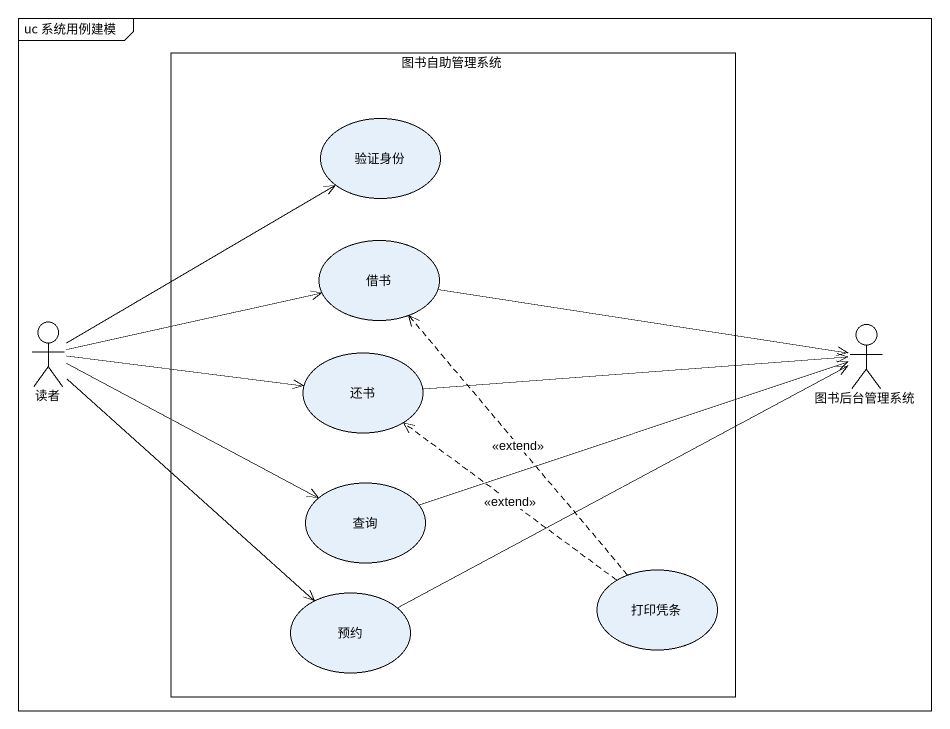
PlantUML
@startuml
mainframe uc 系统用例建模
rectangle 图书自助管理系统 {
  usecase 验证身份
  usecase 借书
  usecase 还书
  usecase 查询
  usecase 预约
  usecase 打印凭条
}
actor 读者
actor 图书后台管理系统
借书 -right-> 图书后台管理系统
读者 -up-> 验证身份
读者 -right-> 借书
读者 -right-> 还书
读者 -right-> 查询
读者 --> 预约
还书 -right-> 图书后台管理系统
查询 -right-> 图书后台管理系统
预约 -right-> 图书后台管理系统
打印凭条 .up.> 借书 : <<extend>>
打印凭条 .up.> 还书 : <<extend>>
@enduml
